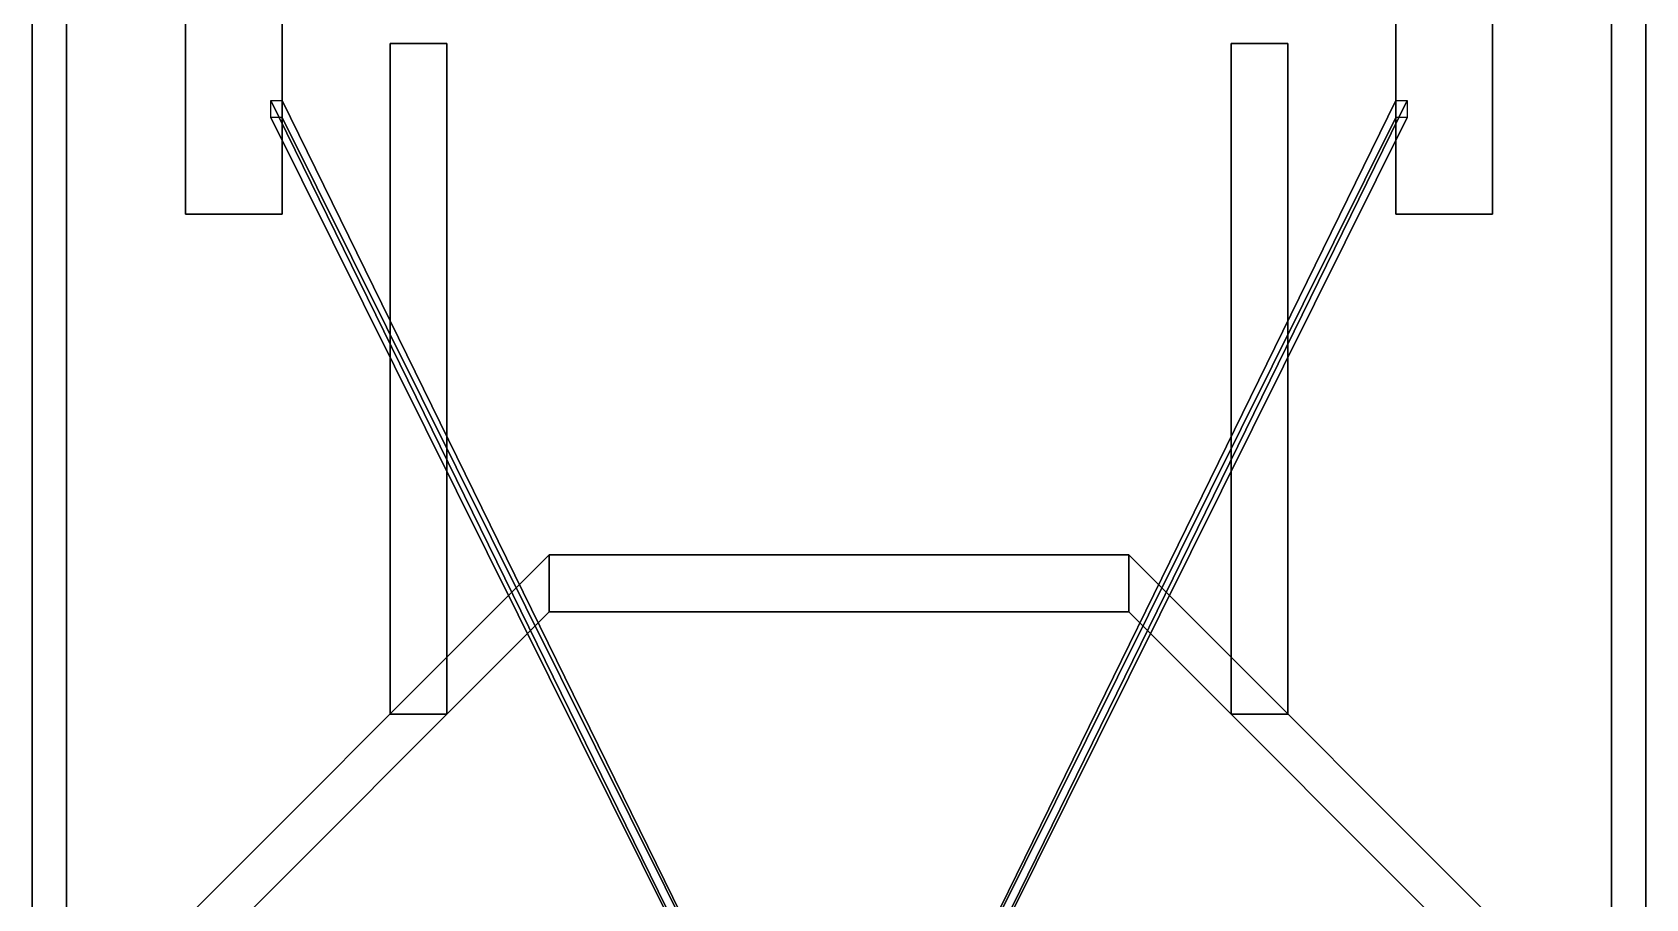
# Model space of a CAD drawing. Header units: millimetres. Extents: x -1.4 to 1.4, y -5.1 to 19.
# Drawn here: x -1.42 to 1.42, y 0.625 to 2.15 of the extents above; entities that cross this region are included whole.
import ezdxf

# ---------------------------------------------------------------- set-up
doc = ezdxf.new("R2010")
doc.units = ezdxf.units.MM
doc.layers.add('doors', color=3, linetype='Continuous')

msp = doc.modelspace()

# ---------------------------------------------------------------- linework, layer by layer
for points in [[(1.42, 4.6, 0.99), (1.42, -4.6, 0.99), (-1.42, -4.6, 0.99), (-1.42, 4.6, 0.99)], [(-1.42, 4.6, 0.99), (-1.42, -4.6, 0.99), (-1.42, -4.6, 1.24), (-1.42, 4.6, 1.24)], [(-1.42, 4.6, 1.67), (-1.42, 4.6, 1.24), (-1.42, -4.6, 1.24), (-1.42, -4.6, 1.67)], [(1.42, -4.6, 1.24), (1.42, -4.6, 0.99), (1.42, 4.6, 0.99), (1.42, 4.6, 1.24)], [(1.42, -4.6, 1.67), (1.42, -4.6, 1.24), (1.42, 4.6, 1.24), (1.42, 4.6, 1.67)], [(-1.36, -4.54, 1.67), (-1.36, -4.54, 1.24), (-1.36, 4.54, 1.24), (-1.36, 4.54, 1.67)], [(1.36, 4.54, 1.24), (-1.36, 4.54, 1.24), (-1.36, -4.54, 1.24), (1.36, -4.54, 1.24)], [(1.36, 4.54, 1.67), (1.36, 4.54, 1.24), (1.36, -4.54, 1.24), (1.36, -4.54, 1.67)], [(-1.42, 3.35, 2), (-1.42, 4.5, 1.67), (-1.42, -4.5, 1.67), (-1.42, -3.35, 2)], [(-1.36, -3.35, 2), (-1.36, -4.5, 1.67), (-1.36, 4.5, 1.67), (-1.36, 3.35, 2)], [(1.36, 3.35, 2), (1.36, 4.5, 1.67), (1.36, -4.5, 1.67), (1.36, -3.35, 2)], [(1.42, -3.35, 2), (1.42, -4.5, 1.67), (1.42, 4.5, 1.67), (1.42, 3.35, 2)], [(-1.42, -3.35, 2), (-1.36, -3.35, 2), (-1.36, 3.35, 2), (-1.42, 3.35, 2)], [(1.36, -3.35, 2), (1.42, -3.35, 2), (1.42, 3.35, 2), (1.36, 3.35, 2)], [(-1.15, 2.33, 0.99), (-1.15, 2.19, 0.83), (-1.15, 1.83, 0.96), (-1.15, 1.83, 0.99)], [(-0.98, 1.83, 0.99), (-0.98, 1.83, 0.96), (-0.98, 2.19, 0.83), (-0.98, 2.33, 0.99)], [(0.98, 2.33, 0.99), (0.98, 2.19, 0.83), (0.98, 1.83, 0.96), (0.98, 1.83, 0.99)], [(1.15, 1.83, 0.99), (1.15, 1.83, 0.96), (1.15, 2.19, 0.83), (1.15, 2.33, 0.99)], [(-0.98, 1.83, 0.96), (-1.15, 1.83, 0.96), (-1.15, 2.19, 0.83), (-0.98, 2.19, 0.83)], [(1.15, 1.83, 0.96), (0.98, 1.83, 0.96), (0.98, 2.19, 0.83), (1.15, 2.19, 0.83)], [(-0.69, 2.13, 2.83), (-0.69, 2.13, 2.72), (-0.79, 2.13, 2.72), (-0.79, 2.13, 2.83)], [(-0.69, 2.13, 2.72), (-0.69, 0.95, 2.66), (-0.79, 0.95, 2.66), (-0.79, 2.13, 2.72)], [(-0.79, 2.13, 2.83), (-0.79, 0.95, 2.95), (-0.69, 0.95, 2.95), (-0.69, 2.13, 2.83)], [(-0.79, 2.13, 2.72), (-0.79, 0.95, 2.66), (-0.79, 0.95, 2.95), (-0.79, 2.13, 2.83)], [(-0.69, 0.95, 2.95), (-0.69, 0.95, 2.66), (-0.69, 2.13, 2.72), (-0.69, 2.13, 2.83)], [(0.79, 2.13, 2.72), (0.79, 0.95, 2.66), (0.69, 0.95, 2.66), (0.69, 2.13, 2.72)], [(0.69, 2.13, 2.83), (0.69, 0.95, 2.95), (0.79, 0.95, 2.95), (0.79, 2.13, 2.83)], [(0.69, 2.13, 2.72), (0.69, 0.95, 2.66), (0.69, 0.95, 2.95), (0.69, 2.13, 2.83)], [(0.79, 2.13, 2.83), (0.79, 2.13, 2.72), (0.69, 2.13, 2.72), (0.69, 2.13, 2.83)], [(0.79, 0.95, 2.95), (0.79, 0.95, 2.66), (0.79, 2.13, 2.72), (0.79, 2.13, 2.83)], [(-1, 2.03, 0.9), (-0.02, 0.03, 0.43), (-0.02, 0.03, 0.46), (-1, 2, 0.92)], [(-0.98, 2.03, 0.9), (0, 0.03, 0.43), (-0.02, 0.03, 0.43), (-1, 2.03, 0.9)], [(0, 0.03, 0.46), (0, 0.03, 0.43), (-0.98, 2.03, 0.9), (-0.98, 2, 0.92)], [(0.98, 2.03, 0.9), (0, 0.03, 0.43), (0, 0.03, 0.46), (0.98, 2, 0.92)], [(1, 2.03, 0.9), (0.02, 0.03, 0.43), (0, 0.03, 0.43), (0.98, 2.03, 0.9)], [(0.02, 0.03, 0.46), (0.02, 0.03, 0.43), (1, 2.03, 0.9), (1, 2, 0.92)], [(-1, 2, 0.92), (-0.02, 0.03, 0.46), (0, 0.03, 0.46), (-0.98, 2, 0.92)], [(0.98, 2, 0.92), (0, 0.03, 0.46), (0.02, 0.03, 0.46), (1, 2, 0.92)], [(-1.15, 1.83, 0.99), (-1.15, 1.83, 0.96), (-0.98, 1.83, 0.96), (-0.98, 1.83, 0.99)], [(0.98, 1.83, 0.99), (0.98, 1.83, 0.96), (1.15, 1.83, 0.96), (1.15, 1.83, 0.99)], [(-0.51, 1.23, 2.95), (-0.51, 1.23, 1.24), (-1.23, 0.51, 1.24), (-1.23, 0.51, 3.04)], [(-1.23, 0.51, 3.04), (-1.13, 0.51, 3.04), (-0.51, 1.13, 2.95), (-0.51, 1.23, 2.95)], [(-0.51, 1.23, 2.95), (-0.51, 1.13, 2.95), (0.51, 1.13, 2.95), (0.51, 1.23, 2.95)], [(0.51, 1.23, 2.95), (0.51, 1.23, 1.24), (-0.51, 1.23, 1.24), (-0.51, 1.23, 2.95)], [(1.23, 0.51, 3.04), (1.23, 0.51, 1.24), (0.51, 1.23, 1.24), (0.51, 1.23, 2.95)], [(1.13, 0.51, 3.04), (1.23, 0.51, 3.04), (0.51, 1.23, 2.95), (0.51, 1.13, 2.95)], [(-1.13, 0.51, 3.04), (-1.13, 0.51, 1.24), (-0.51, 1.13, 1.24), (-0.51, 1.13, 2.95)], [(-0.51, 1.13, 2.95), (-0.51, 1.13, 1.24), (0.51, 1.13, 1.24), (0.51, 1.13, 2.95)], [(0.51, 1.13, 2.95), (0.51, 1.13, 1.24), (1.13, 0.51, 1.24), (1.13, 0.51, 3.04)]]:
    msp.add_3dface(points)
at = {"layer": 'doors'}
for points in [[(-0.51, 1.23, 2.98), (-1.23, 0.51, 3.08), (1.23, 0.51, 3.08), (0.51, 1.23, 2.98)], [(0.51, 1.23, 2.95), (1.23, 0.51, 3.04), (-1.23, 0.51, 3.04), (-0.51, 1.23, 2.95)], [(-0.51, 1.23, 2.95), (-1.23, 0.51, 3.04), (-1.23, 0.51, 3.08), (-0.51, 1.23, 2.98)], [(0.51, 1.23, 2.98), (0.51, 1.23, 2.95), (-0.51, 1.23, 2.95), (-0.51, 1.23, 2.98)], [(1.23, 0.51, 3.08), (1.23, 0.51, 3.04), (0.51, 1.23, 2.95), (0.51, 1.23, 2.98)]]:
    msp.add_3dface(points, dxfattribs=at)

doc.saveas('drawing.dxf')
